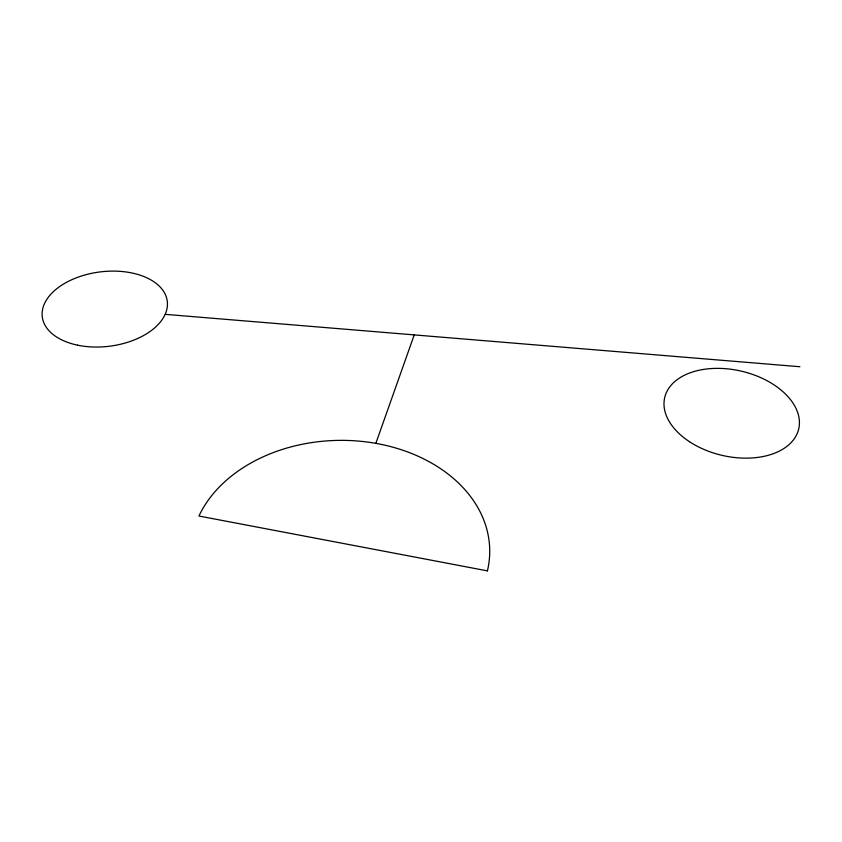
<?xml version="1.0" encoding="UTF-8"?>
<svg xmlns="http://www.w3.org/2000/svg" width="842" height="842" viewBox="0 0 842 842"><rect width="100%" height="100%" fill="white"/><g stroke="black" fill="none" stroke-linecap="round" stroke-linejoin="round"><path stroke-width="1.26" d="M375.848 443.355L414.232 334.905M165.379 314.361L799.9 366.733M487.413 570.865L198.933 516.03A149.676 111.902 -0.9 0 1 378.237 443.797A149.676 111.902 -0.9 0 1 487.413 570.865M689.472 441.692A68.812 43.195 13.2 0 0 798.679 429.073A68.812 43.195 13.2 0 0 706.964 368.954A68.812 43.195 13.2 0 0 689.472 441.692M77.517 345.157A62.992 37.458 -7.1 0 0 167.284 301.331A62.992 37.458 -7.1 0 0 69.528 280.775A62.992 37.458 -7.1 0 0 77.517 345.157"/></g></svg>
